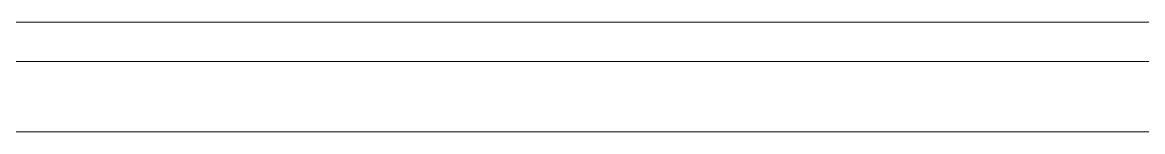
# Model space of a CAD drawing. Header units: millimetres. Extents: x -962357 to -591296, y -223672 to 59420.
# Drawn here: x -724162 to -722730, y -219894 to -219754 of the extents above; entities that cross this region are included whole.
import ezdxf

# ---------------------------------------------------------------- set-up
doc = ezdxf.new("R2010")
doc.units = ezdxf.units.MM
doc.layers.add('A-GLAZ-CURT', color=2, linetype='Continuous', lineweight=9)

# ---------------------------------------------------------------- blocks, each defined once
blk = doc.blocks.new('System Panel - DPA-AR_Metal Ceiling Rectangular Panel-V20-4160-01 UPPER PLATFORM LEVEL - REFLECTED CEILING PLAN')
at = {"layer": 'A-GLAZ-CURT'}
for p, q in [((-721907.4, 4019), (-724307.4, 4019)), ((-724307.4, 4019), (-724307.4, 3929)), ((-724307.4, 3929), (-724307.4, 4019)), ((-724307.4, 4019), (-721907.4, 4019)), ((-721907.4, 3929), (-721907.4, 4019)), ((-721907.4, 4019), (-721907.4, 3929)), ((-724307.4, 3929), (-721907.4, 3929)), ((-721907.4, 3929), (-724307.4, 3929))]:
    blk.add_line(p, q, dxfattribs=at)
blk = doc.blocks.new('PPLS-PP19_Custom Tile Pattern - Custom Tile Pattern-V80-4160-01 UPPER PLATFORM LEVEL - REFLECTED CEILING PLAN')
at = {"layer": 'A-GLAZ-CURT'}
for p, q in [((-300, 0), (300, 0)), ((300, 0), (-300, 0)), ((-134.2, 0), (-140, 0)), ((230.1, 0), (300, 0)), ((-300, -50), (300, -50)), ((300, -50), (-300, -50))]:
    blk.add_line(p, q, dxfattribs=at)
at = {"layer": 'A-GLAZ-CURT', "flags": 128}
for points in [[(-300, 0), (-291.6, 0), (-283.3, 0), (-275.2, 0), (-267.3, 0), (-259.5, 0), (-251.8, 0), (-244.2, 0), (-236.7, 0), (-229.4, 0), (-222.1, 0), (-214.8, 0), (-207.7, 0), (-200.8, 0), (-194, 0), (-187.5, 0), (-181.4, 0)], [(-190.4, 0), (-196.4, 0), (-202.6, 0), (-209, 0), (-215.7, 0), (-222.6, 0), (-229.7, 0), (-237, 0), (-244.4, 0), (-252, 0), (-259.7, 0), (-267.5, 0), (-275.5, 0), (-283.6, 0), (-291.7, 0), (-300, 0)], [(-149.4, 0), (-141.8, 0), (-132.8, 0), (-126.1, 0)]]:
    blk.add_lwpolyline(points, dxfattribs=at)
at = {"layer": 'A-GLAZ-CURT'}
for points, knots in [([(-300, 0), (-284.7, 0), (-236.6, 0), (-176.1, 0), (-138.3, 0), (-124.9, 0)], [-5323.127839, -5323.127839, -5323.127839, -5323.127839, -4502.809032, -2700.551212, -1108.984966, -1108.984966, -1108.984966, -1108.984966]), ([(-159.2, 0), (-159.6, 0), (-163.4, 0), (-174, 0), (-185.6, 0), (-209.8, 0), (-232, 0), (-248.9, 0), (-253.5, 0), (-253.7, 0)], [-2257.973564, -2257.973564, -2257.973564, -2257.973564, -2237.412286, -2029.680487, -1755.085331, -1400.429864, -858.079193, -543.655514, -531.287897, -531.287897, -531.287897, -531.287897]), ([(-143.3, 0), (-144.7, 0), (-149.9, 0), (-162, 0), (-177.9, 0), (-199.5, 0), (-215.4, 0), (-225.5, 0), (-226.7, 0)], [-2390.191866, -2390.191866, -2390.191866, -2390.191866, -2308.929706, -2113.765672, -1763.376603, -1422.553702, -978.033455, -910.549282, -910.549282, -910.549282, -910.549282]), ([(-128, 0), (-130.6, 0), (-136.8, 0), (-144.4, 0), (-147.1, 0)], [-5691.037617, -5691.037617, -5691.037617, -5691.037617, -5508.838257, -5319.88299, -5319.88299, -5319.88299, -5319.88299]), ([(-65.9, 0), (-70.5, 0), (-83.9, 0), (-110.9, 0), (-128.7, 0), (-142.4, 0), (-143.6, 0)], [-7788.403577, -7788.403577, -7788.403577, -7788.403577, -7508.296369, -7004.680444, -6449.282163, -6393.465623, -6393.465623, -6393.465623, -6393.465623]), ([(-118.2, 0), (-119.4, 0), (-122.1, 0), (-125.4, 0), (-127, 0), (-127.4, 0)], [-164.249813, -164.249813, -164.249813, -164.249813, -98.539552, -24.539552, 0, 0, 0, 0]), ([(-126.5, 0), (-122.4, 0), (-108.7, 0), (-90.8, 0), (-77.2, 0), (-72.3, 0)], [-5231.017328, -5231.017328, -5231.017328, -5231.017328, -4994.692869, -4542.524482, -4234.633075, -4234.633075, -4234.633075, -4234.633075]), ([(-125.7, 0), (-125.3, 0), (-120.4, 0), (-107.3, 0), (-90.4, 0), (-75.3, 0), (-68.4, 0), (-65.1, 0), (-63.6, 0)], [-4082.700899, -4082.700899, -4082.700899, -4082.700899, -4054.690705, -3793.097032, -3402.597032, -3144.956779, -3050.982048, -2969.237017, -2969.237017, -2969.237017, -2969.237017]), ([(-114.9, 0), (-108, 0), (-98.7, 0), (-91.2, 0), (-90.5, 0)], [-6773.888853, -6773.888853, -6773.888853, -6773.888853, -6236.997189, -6184.855039, -6184.855039, -6184.855039, -6184.855039]), ([(-58.7, 0), (-59.6, 0), (-65.7, 0), (-81.2, 0), (-99.4, 0), (-111.4, 0), (-113.3, 0)], [-1113.463882, -1113.463882, -1113.463882, -1113.463882, -1060.00838, -740.068933, -229.489605, -123.718209, -123.718209, -123.718209, -123.718209]), ([(-39.2, 0), (-39.7, 0), (-45.3, 0), (-56.2, 0), (-75.6, 0), (-92, 0), (-103.2, 0), (-106.1, 0)], [-1826.829157, -1826.829157, -1826.829157, -1826.829157, -1792.521578, -1466.981642, -1208.454564, -789.402658, -608.943052, -608.943052, -608.943052, -608.943052]), ([(-96.4, 0), (-96.2, 0), (-90.9, 0), (-71.3, 0), (-42.5, 0), (-15.2, 0), (-3.8, 0), (-1, 0)], [-5115.12164, -5115.12164, -5115.12164, -5115.12164, -5103.229623, -4799.173296, -4065.652676, -3589.737505, -3410.081093, -3410.081093, -3410.081093, -3410.081093]), ([(-67.9, 0), (-73, 0), (-81.1, 0), (-89.2, 0), (-91.8, 0)], [-2627.997013, -2627.997013, -2627.997013, -2627.997013, -2193.204658, -1970.99776, -1970.99776, -1970.99776, -1970.99776]), ([(-79.5, 0), (-79.3, 0), (-74.9, 0), (-70.9, 0), (-67.4, 0)], [-1286.743147, -1286.743147, -1286.743147, -1286.743147, -1274.333717, -1073.56893, -1073.56893, -1073.56893, -1073.56893]), ([(-29, 0), (-34, 0), (-43.7, 0), (-55.8, 0), (-63.3, 0), (-65.5, 0)], [-2680.714891, -2680.714891, -2680.714891, -2680.714891, -2413.671296, -2161.752162, -2037.343317, -2037.343317, -2037.343317, -2037.343317]), ([(31.2, 0), (26, 0), (12, 0), (-16.9, 0), (-42.2, 0), (-56.4, 0), (-58.5, 0)], [-4496.803627, -4496.803627, -4496.803627, -4496.803627, -4222.080604, -3745.412743, -2981.410125, -2831.320802, -2831.320802, -2831.320802, -2831.320802]), ([(-49.8, 0), (-48.2, 0), (-45.4, 0), (-42.6, 0), (-41.8, 0)], [-4417.7536, -4417.7536, -4417.7536, -4417.7536, -4321.566175, -4270.495146, -4270.495146, -4270.495146, -4270.495146]), ([(71, 0), (70.7, 0), (65.3, 0), (53.5, 0), (37, 0), (24.1, 0), (12.8, 0), (-2.9, 0), (-20.6, 0), (-32.8, 0), (-42.4, 0), (-47, 0), (-47.8, 0)], [-2966.590051, -2966.590051, -2966.590051, -2966.590051, -2950.589685, -2634.532728, -2313.748533, -2106.613311, -1925.670641, -1617.263037, -1290.787923, -1039.307308, -819.71621, -773.893057, -773.893057, -773.893057, -773.893057]), ([(-45.9, 0), (-43, 0), (-37.8, 0), (-33.6, 0), (-32.3, 0)], [-3487.344885, -3487.344885, -3487.344885, -3487.344885, -3315.260113, -3238.248822, -3238.248822, -3238.248822, -3238.248822]), ([(-31.3, 0), (-28.4, 0), (-17, 0), (8.8, 0), (43.4, 0), (68.5, 0), (77.9, 0), (79.3, 0)], [-6062.162279, -6062.162279, -6062.162279, -6062.162279, -5862.463379, -5340.621928, -4573.028122, -4094.177415, -3998.447461, -3998.447461, -3998.447461, -3998.447461]), ([(2.8, 0), (-4.7, 0), (-14.7, 0), (-28.9, 0), (-31.3, 0)], [-9880.810509, -9880.810509, -9880.810509, -9880.810509, -9424.652049, -9299.586361, -9299.586361, -9299.586361, -9299.586361]), ([(-29, 0), (-28.7, 0), (-27.4, 0), (-24.5, 0), (-22.6, 0)], [-166.548282, -166.548282, -166.548282, -166.548282, -102.06493, 0, 0, 0, 0]), ([(-22.6, 0), (-20.3, 0), (-17, 0), (-12.7, 0), (-10.9, 0), (-9.9, 0)], [-56468.192263, -56468.192263, -56468.192263, -56468.192263, -56344.022017, -56303.229861, -56238.992205, -56238.992205, -56238.992205, -56238.992205]), ([(-21.2, 0), (-19.4, 0), (-11.8, 0), (-1.3, 0), (4.5, 0)], [-2989.152759, -2989.152759, -2989.152759, -2989.152759, -2864.387349, -2490.960632, -2490.960632, -2490.960632, -2490.960632]), ([(0.5, 0), (-2.2, 0), (-6.9, 0), (-11, 0), (-12.4, 0)], [-2679.34943, -2679.34943, -2679.34943, -2679.34943, -2518.50168, -2435.772209, -2435.772209, -2435.772209, -2435.772209]), ([(-3.4, 0), (-0.6, 0), (14, 0), (42.8, 0), (88.7, 0), (120.6, 0), (138.3, 0), (138.5, 0)], [-439.821474, -439.821474, -439.821474, -439.821474, -429.606584, -390.253598, -346.313304, -291.370682, -290.5735, -290.5735, -290.5735, -290.5735]), ([(3.4, 0), (4.6, 0), (8, 0), (16, 0), (22.5, 0), (24.5, 0)], [-211.182196, -211.182196, -211.182196, -211.182196, -206.416616, -198.214427, -187.717507, -187.717507, -187.717507, -187.717507]), ([(103.1, 0), (101.1, 0), (86.3, 0), (63.3, 0), (37, 0), (25.3, 0), (20.9, 0)], [-375.435014, -375.435014, -375.435014, -375.435014, -369.147452, -330.153101, -307.516438, -289.397823, -289.397823, -289.397823, -289.397823]), ([(21.5, 0), (22, 0), (24.6, 0), (31, 0), (39, 0), (48.3, 0), (52.8, 0), (53.9, 0)], [-1992.768506, -1992.768506, -1992.768506, -1992.768506, -1956.422387, -1818.904206, -1645.594513, -1443.202566, -1370.028348, -1370.028348, -1370.028348, -1370.028348]), ([(136.4, 0), (121.7, 0), (86.9, 0), (51.2, 0), (31.2, 0)], [-106.750556, -106.750556, -106.750556, -106.750556, -59.610984, 0, 0, 0, 0]), ([(36.3, 0), (37.8, 0), (46.7, 0), (52.8, 0), (56.3, 0)], [-314.598523, -314.598523, -314.598523, -314.598523, -305.899624, -292.458861, -292.458861, -292.458861, -292.458861]), ([(100.3, 0), (90.4, 0), (75.2, 0), (57.8, 0), (46.5, 0), (41.8, 0), (38.2, 0), (37.3, 0)], [-395.777283, -395.777283, -395.777283, -395.777283, -357.622665, -341.267687, -334.000314, -326.15566, -321.97841, -321.97841, -321.97841, -321.97841]), ([(39, 0), (43.3, 0), (54.4, 0), (67.2, 0), (73, 0)], [-4639.627446, -4639.627446, -4639.627446, -4639.627446, -4353.683244, -3976.823525, -3976.823525, -3976.823525, -3976.823525]), ([(96.7, 0), (97, 0), (100.3, 0), (109, 0), (120.8, 0), (139.9, 0), (160.9, 0), (176.3, 0), (182.7, 0)], [-2253.533331, -2253.533331, -2253.533331, -2253.533331, -2233.599744, -2052.234781, -1843.028543, -1530.39897, -1095.004608, -662.803921, -662.803921, -662.803921, -662.803921]), ([(131.4, 0), (132.9, 0), (139.5, 0), (148, 0), (152.6, 0)], [-625.910216, -625.910216, -625.910216, -625.910216, -618.981161, -603.66234, -603.66234, -603.66234, -603.66234]), ([(162.8, 0), (165.4, 0), (168.7, 0), (170.7, 0), (170.7, 0)], [-111.264224, -111.264224, -111.264224, -111.264224, -56.742688, -55.632112, -55.632112, -55.632112, -55.632112]), ([(284.6, 0), (276.3, 0), (249.1, 0), (207.1, 0), (179.8, 0), (166.2, 0), (164.9, 0)], [-269.834138, -269.834138, -269.834138, -269.834138, -244.693688, -187.987675, -143.776725, -138.771843, -138.771843, -138.771843, -138.771843]), ([(171.5, 0), (176.5, 0), (188.6, 0), (194.3, 0), (195.7, 0)], [-7971.819559, -7971.819559, -7971.819559, -7971.819559, -7784.112253, -7707.76565, -7707.76565, -7707.76565, -7707.76565]), ([(185.8, 0), (186.9, 0), (192.6, 0), (208.8, 0), (219.4, 0), (230.1, 0)], [-46.257281, -46.257281, -46.257281, -46.257281, -41.623857, -24.459831, 0, 0, 0, 0]), ([(219.8, 0), (225.3, 0), (244.4, 0), (264.9, 0), (276, 0), (279, 0)], [-6915.603924, -6915.603924, -6915.603924, -6915.603924, -6582.165592, -6068.460911, -5859.388289, -5859.388289, -5859.388289, -5859.388289]), ([(292.2, 0), (292.6, 0), (295.2, 0), (297.8, 0), (300, 0)], [-3878.983974, -3878.983974, -3878.983974, -3878.983974, -3862.421465, -3746.95702, -3746.95702, -3746.95702, -3746.95702])]:
    blk.add_open_spline(points, degree=3, knots=knots, dxfattribs=at)
for points in [[(-122.9, 0), (-125.3, 0), (-129.6, 0), (-133.8, 0)], [(-108.5, 0), (-104.3, 0), (-99.2, 0), (-91.5, 0)], [(67.8, 0), (71.7, 0), (75.7, 0), (79.6, 0)], [(300, 0), (297.4, 0), (294.9, 0), (292.3, 0)]]:
    blk.add_open_spline(points, degree=3, dxfattribs=at)
blk = doc.blocks.new('PPLS-PP19_Custom Tile Pattern - Custom Tile Pattern-16106263-4160-01 UPPER PLATFORM LEVEL - REFLECTED CEILING PLAN')
at = {"layer": 'A-GLAZ-CURT'}
for p, q in [((-300, 0), (300, 0)), ((300, 0), (-300, 0)), ((-134.2, 0), (-140, 0)), ((230.1, 0), (300, 0)), ((-300, -50), (300, -50)), ((300, -50), (-300, -50))]:
    blk.add_line(p, q, dxfattribs=at)
at = {"layer": 'A-GLAZ-CURT', "flags": 128}
for points in [[(-300, 0), (-291.6, 0), (-283.3, 0), (-275.2, 0), (-267.3, 0), (-259.5, 0), (-251.8, 0), (-244.2, 0), (-236.7, 0), (-229.4, 0), (-222.1, 0), (-214.8, 0), (-207.7, 0), (-200.8, 0), (-194, 0), (-187.5, 0), (-181.4, 0)], [(-190.4, 0), (-196.4, 0), (-202.6, 0), (-209, 0), (-215.7, 0), (-222.6, 0), (-229.7, 0), (-237, 0), (-244.4, 0), (-252, 0), (-259.7, 0), (-267.5, 0), (-275.5, 0), (-283.6, 0), (-291.7, 0), (-300, 0)], [(-149.4, 0), (-141.8, 0), (-132.8, 0), (-126.1, 0)]]:
    blk.add_lwpolyline(points, dxfattribs=at)
at = {"layer": 'A-GLAZ-CURT'}
for points, knots in [([(-300, 0), (-284.7, 0), (-236.6, 0), (-176.1, 0), (-138.3, 0), (-124.9, 0)], [-5323.127839, -5323.127839, -5323.127839, -5323.127839, -4502.809032, -2700.551212, -1108.984966, -1108.984966, -1108.984966, -1108.984966]), ([(-159.2, 0), (-159.6, 0), (-163.4, 0), (-174, 0), (-185.6, 0), (-209.8, 0), (-232, 0), (-248.9, 0), (-253.5, 0), (-253.7, 0)], [-2257.973564, -2257.973564, -2257.973564, -2257.973564, -2237.412286, -2029.680487, -1755.085331, -1400.429864, -858.079193, -543.655514, -531.287897, -531.287897, -531.287897, -531.287897]), ([(-143.3, 0), (-144.7, 0), (-149.9, 0), (-162, 0), (-177.9, 0), (-199.5, 0), (-215.4, 0), (-225.5, 0), (-226.7, 0)], [-2390.191866, -2390.191866, -2390.191866, -2390.191866, -2308.929706, -2113.765672, -1763.376603, -1422.553702, -978.033455, -910.549282, -910.549282, -910.549282, -910.549282]), ([(-128, 0), (-130.6, 0), (-136.8, 0), (-144.4, 0), (-147.1, 0)], [-5691.037617, -5691.037617, -5691.037617, -5691.037617, -5508.838257, -5319.88299, -5319.88299, -5319.88299, -5319.88299]), ([(-65.9, 0), (-70.5, 0), (-83.9, 0), (-110.9, 0), (-128.7, 0), (-142.4, 0), (-143.6, 0)], [-7788.403577, -7788.403577, -7788.403577, -7788.403577, -7508.296369, -7004.680444, -6449.282163, -6393.465623, -6393.465623, -6393.465623, -6393.465623]), ([(-118.2, 0), (-119.4, 0), (-122.1, 0), (-125.4, 0), (-127, 0), (-127.4, 0)], [-164.249813, -164.249813, -164.249813, -164.249813, -98.539552, -24.539552, 0, 0, 0, 0]), ([(-126.5, 0), (-122.4, 0), (-108.7, 0), (-90.8, 0), (-77.2, 0), (-72.3, 0)], [-5231.017328, -5231.017328, -5231.017328, -5231.017328, -4994.692869, -4542.524482, -4234.633075, -4234.633075, -4234.633075, -4234.633075]), ([(-125.7, 0), (-125.3, 0), (-120.4, 0), (-107.3, 0), (-90.4, 0), (-75.3, 0), (-68.4, 0), (-65.1, 0), (-63.6, 0)], [-4082.700899, -4082.700899, -4082.700899, -4082.700899, -4054.690705, -3793.097032, -3402.597032, -3144.956779, -3050.982048, -2969.237017, -2969.237017, -2969.237017, -2969.237017]), ([(-114.9, 0), (-108, 0), (-98.7, 0), (-91.2, 0), (-90.5, 0)], [-6773.888853, -6773.888853, -6773.888853, -6773.888853, -6236.997189, -6184.855039, -6184.855039, -6184.855039, -6184.855039]), ([(-58.7, 0), (-59.6, 0), (-65.7, 0), (-81.2, 0), (-99.4, 0), (-111.4, 0), (-113.3, 0)], [-1113.463882, -1113.463882, -1113.463882, -1113.463882, -1060.00838, -740.068933, -229.489605, -123.718209, -123.718209, -123.718209, -123.718209]), ([(-39.2, 0), (-39.7, 0), (-45.3, 0), (-56.2, 0), (-75.6, 0), (-92, 0), (-103.2, 0), (-106.1, 0)], [-1826.829157, -1826.829157, -1826.829157, -1826.829157, -1792.521578, -1466.981642, -1208.454564, -789.402658, -608.943052, -608.943052, -608.943052, -608.943052]), ([(-96.4, 0), (-96.2, 0), (-90.9, 0), (-71.3, 0), (-42.5, 0), (-15.2, 0), (-3.8, 0), (-1, 0)], [-5115.12164, -5115.12164, -5115.12164, -5115.12164, -5103.229623, -4799.173296, -4065.652676, -3589.737505, -3410.081093, -3410.081093, -3410.081093, -3410.081093]), ([(-67.9, 0), (-73, 0), (-81.1, 0), (-89.2, 0), (-91.8, 0)], [-2627.997013, -2627.997013, -2627.997013, -2627.997013, -2193.204658, -1970.99776, -1970.99776, -1970.99776, -1970.99776]), ([(-79.5, 0), (-79.3, 0), (-74.9, 0), (-70.9, 0), (-67.4, 0)], [-1286.743147, -1286.743147, -1286.743147, -1286.743147, -1274.333717, -1073.56893, -1073.56893, -1073.56893, -1073.56893]), ([(-29, 0), (-34, 0), (-43.7, 0), (-55.8, 0), (-63.3, 0), (-65.5, 0)], [-2680.714891, -2680.714891, -2680.714891, -2680.714891, -2413.671296, -2161.752162, -2037.343317, -2037.343317, -2037.343317, -2037.343317]), ([(31.2, 0), (26, 0), (12, 0), (-16.9, 0), (-42.2, 0), (-56.4, 0), (-58.5, 0)], [-4496.803627, -4496.803627, -4496.803627, -4496.803627, -4222.080604, -3745.412743, -2981.410125, -2831.320802, -2831.320802, -2831.320802, -2831.320802]), ([(-49.8, 0), (-48.2, 0), (-45.4, 0), (-42.6, 0), (-41.8, 0)], [-4417.7536, -4417.7536, -4417.7536, -4417.7536, -4321.566175, -4270.495146, -4270.495146, -4270.495146, -4270.495146]), ([(71, 0), (70.7, 0), (65.3, 0), (53.5, 0), (37, 0), (24.1, 0), (12.8, 0), (-2.9, 0), (-20.6, 0), (-32.8, 0), (-42.4, 0), (-47, 0), (-47.8, 0)], [-2966.590051, -2966.590051, -2966.590051, -2966.590051, -2950.589685, -2634.532728, -2313.748533, -2106.613311, -1925.670641, -1617.263037, -1290.787923, -1039.307308, -819.71621, -773.893057, -773.893057, -773.893057, -773.893057]), ([(-45.9, 0), (-43, 0), (-37.8, 0), (-33.6, 0), (-32.3, 0)], [-3487.344885, -3487.344885, -3487.344885, -3487.344885, -3315.260113, -3238.248822, -3238.248822, -3238.248822, -3238.248822]), ([(-31.3, 0), (-28.4, 0), (-17, 0), (8.8, 0), (43.4, 0), (68.5, 0), (77.9, 0), (79.3, 0)], [-6062.162279, -6062.162279, -6062.162279, -6062.162279, -5862.463379, -5340.621928, -4573.028122, -4094.177415, -3998.447461, -3998.447461, -3998.447461, -3998.447461]), ([(2.8, 0), (-4.7, 0), (-14.7, 0), (-28.9, 0), (-31.3, 0)], [-9880.810509, -9880.810509, -9880.810509, -9880.810509, -9424.652049, -9299.586361, -9299.586361, -9299.586361, -9299.586361]), ([(-29, 0), (-28.7, 0), (-27.4, 0), (-24.5, 0), (-22.6, 0)], [-166.548282, -166.548282, -166.548282, -166.548282, -102.06493, 0, 0, 0, 0]), ([(-22.6, 0), (-20.3, 0), (-17, 0), (-12.7, 0), (-10.9, 0), (-9.9, 0)], [-56468.192263, -56468.192263, -56468.192263, -56468.192263, -56344.022017, -56303.229861, -56238.992205, -56238.992205, -56238.992205, -56238.992205]), ([(-21.2, 0), (-19.4, 0), (-11.8, 0), (-1.3, 0), (4.5, 0)], [-2989.152759, -2989.152759, -2989.152759, -2989.152759, -2864.387349, -2490.960632, -2490.960632, -2490.960632, -2490.960632]), ([(0.5, 0), (-2.2, 0), (-6.9, 0), (-11, 0), (-12.4, 0)], [-2679.34943, -2679.34943, -2679.34943, -2679.34943, -2518.50168, -2435.772209, -2435.772209, -2435.772209, -2435.772209]), ([(-3.4, 0), (-0.6, 0), (14, 0), (42.8, 0), (88.7, 0), (120.6, 0), (138.3, 0), (138.5, 0)], [-439.821474, -439.821474, -439.821474, -439.821474, -429.606584, -390.253598, -346.313304, -291.370682, -290.5735, -290.5735, -290.5735, -290.5735]), ([(3.4, 0), (4.6, 0), (8, 0), (16, 0), (22.5, 0), (24.5, 0)], [-211.182196, -211.182196, -211.182196, -211.182196, -206.416616, -198.214427, -187.717507, -187.717507, -187.717507, -187.717507]), ([(103.1, 0), (101.1, 0), (86.3, 0), (63.3, 0), (37, 0), (25.3, 0), (20.9, 0)], [-375.435014, -375.435014, -375.435014, -375.435014, -369.147452, -330.153101, -307.516438, -289.397823, -289.397823, -289.397823, -289.397823]), ([(21.5, 0), (22, 0), (24.6, 0), (31, 0), (39, 0), (48.3, 0), (52.8, 0), (53.9, 0)], [-1992.768506, -1992.768506, -1992.768506, -1992.768506, -1956.422387, -1818.904206, -1645.594513, -1443.202566, -1370.028348, -1370.028348, -1370.028348, -1370.028348]), ([(136.4, 0), (121.7, 0), (86.9, 0), (51.2, 0), (31.2, 0)], [-106.750556, -106.750556, -106.750556, -106.750556, -59.610984, 0, 0, 0, 0]), ([(36.3, 0), (37.8, 0), (46.7, 0), (52.8, 0), (56.3, 0)], [-314.598523, -314.598523, -314.598523, -314.598523, -305.899624, -292.458861, -292.458861, -292.458861, -292.458861]), ([(100.3, 0), (90.4, 0), (75.2, 0), (57.8, 0), (46.5, 0), (41.8, 0), (38.2, 0), (37.3, 0)], [-395.777283, -395.777283, -395.777283, -395.777283, -357.622665, -341.267687, -334.000314, -326.15566, -321.97841, -321.97841, -321.97841, -321.97841]), ([(39, 0), (43.3, 0), (54.4, 0), (67.2, 0), (73, 0)], [-4639.627446, -4639.627446, -4639.627446, -4639.627446, -4353.683244, -3976.823525, -3976.823525, -3976.823525, -3976.823525]), ([(96.7, 0), (97, 0), (100.3, 0), (109, 0), (120.8, 0), (139.9, 0), (160.9, 0), (176.3, 0), (182.7, 0)], [-2253.533331, -2253.533331, -2253.533331, -2253.533331, -2233.599744, -2052.234781, -1843.028543, -1530.39897, -1095.004608, -662.803921, -662.803921, -662.803921, -662.803921]), ([(131.4, 0), (132.9, 0), (139.5, 0), (148, 0), (152.6, 0)], [-625.910216, -625.910216, -625.910216, -625.910216, -618.981161, -603.66234, -603.66234, -603.66234, -603.66234]), ([(162.8, 0), (165.4, 0), (168.7, 0), (170.7, 0), (170.7, 0)], [-111.264224, -111.264224, -111.264224, -111.264224, -56.742688, -55.632112, -55.632112, -55.632112, -55.632112]), ([(300, 0), (286.5, 0), (254.2, 0), (207.1, 0), (179.8, 0), (166.2, 0), (164.9, 0)], [-285.253232, -285.253232, -285.253232, -285.253232, -244.693688, -187.987675, -143.776725, -138.771843, -138.771843, -138.771843, -138.771843]), ([(171.5, 0), (176.5, 0), (188.6, 0), (194.3, 0), (195.7, 0)], [-7971.819559, -7971.819559, -7971.819559, -7971.819559, -7784.112253, -7707.76565, -7707.76565, -7707.76565, -7707.76565]), ([(185.8, 0), (186.9, 0), (192.6, 0), (208.8, 0), (219.4, 0), (230.1, 0)], [-46.257281, -46.257281, -46.257281, -46.257281, -41.623857, -24.459831, 0, 0, 0, 0]), ([(219.8, 0), (225.3, 0), (244.4, 0), (264.9, 0), (276, 0), (279, 0)], [-6915.603924, -6915.603924, -6915.603924, -6915.603924, -6582.165592, -6068.460911, -5859.388289, -5859.388289, -5859.388289, -5859.388289]), ([(286.1, 0), (286.6, 0), (288.3, 0), (293.6, 0), (297.8, 0), (300, 0)], [-4011.010929, -4011.010929, -4011.010929, -4011.010929, -3959.664717, -3862.421465, -3746.95702, -3746.95702, -3746.95702, -3746.95702])]:
    blk.add_open_spline(points, degree=3, knots=knots, dxfattribs=at)
for points in [[(-122.9, 0), (-125.3, 0), (-129.6, 0), (-133.8, 0)], [(-108.5, 0), (-104.3, 0), (-99.2, 0), (-91.5, 0)], [(67.8, 0), (71.7, 0), (75.7, 0), (79.6, 0)]]:
    blk.add_open_spline(points, degree=3, dxfattribs=at)
blk = doc.blocks.new('PPLS-PP19_Custom Tile Pattern - Custom Tile Pattern-V73-4160-01 UPPER PLATFORM LEVEL - REFLECTED CEILING PLAN')
at = {"layer": 'A-GLAZ-CURT'}
for p, q in [((-300, 0), (300, 0)), ((300, 0), (-300, 0)), ((-134.2, 0), (-140, 0)), ((230.1, 0), (300, 0)), ((-300, -50), (300, -50)), ((300, -50), (-300, -50))]:
    blk.add_line(p, q, dxfattribs=at)
at = {"layer": 'A-GLAZ-CURT', "flags": 128}
for points in [[(-300, 0), (-291.6, 0), (-283.3, 0), (-275.2, 0), (-267.3, 0), (-259.5, 0), (-251.8, 0), (-244.2, 0), (-236.7, 0), (-229.4, 0), (-222.1, 0), (-214.8, 0), (-207.7, 0), (-200.8, 0), (-194, 0), (-187.5, 0)], [(-190.4, 0), (-196.4, 0), (-202.6, 0), (-209, 0), (-215.7, 0), (-222.6, 0), (-229.7, 0), (-237, 0), (-244.4, 0), (-252, 0), (-259.7, 0), (-267.5, 0), (-275.5, 0), (-283.6, 0), (-291.7, 0), (-300, 0)], [(-149.4, 0), (-141.8, 0), (-132.8, 0), (-126.1, 0)]]:
    blk.add_lwpolyline(points, dxfattribs=at)
at = {"layer": 'A-GLAZ-CURT'}
for points, knots in [([(-300, 0), (-284.7, 0), (-240.6, 0), (-205.4, 0), (-184.8, 0)], [-5323.127839, -5323.127839, -5323.127839, -5323.127839, -4502.809032, -2923.045301, -2923.045301, -2923.045301, -2923.045301]), ([(-186.8, 0), (-192.4, 0), (-210.3, 0), (-232, 0), (-248.9, 0), (-253.5, 0), (-253.7, 0)], [-1726.685667, -1726.685667, -1726.685667, -1726.685667, -1400.429864, -858.079193, -543.655514, -531.287897, -531.287897, -531.287897, -531.287897]), ([(-187.8, 0), (-191, 0), (-202.6, 0), (-215.4, 0), (-225.5, 0), (-226.7, 0)], [-1593.461244, -1593.461244, -1593.461244, -1593.461244, -1422.553702, -978.033455, -910.549282, -910.549282, -910.549282, -910.549282]), ([(-183.2, 0), (-180.8, 0), (-158.1, 0), (-138.3, 0), (-124.9, 0)], [-2883.360913, -2883.360913, -2883.360913, -2883.360913, -2700.551212, -1108.984966, -1108.984966, -1108.984966, -1108.984966]), ([(-143.3, 0), (-144.7, 0), (-149.9, 0), (-162, 0), (-172.8, 0), (-180.3, 0), (-181.4, 0)], [-2390.191866, -2390.191866, -2390.191866, -2390.191866, -2308.929706, -2113.765672, -1763.376603, -1707.279905, -1707.279905, -1707.279905, -1707.279905]), ([(-159.2, 0), (-159.6, 0), (-163.4, 0), (-171.8, 0), (-177.6, 0), (-180.3, 0)], [-2257.973564, -2257.973564, -2257.973564, -2257.973564, -2237.412286, -2029.680487, -1859.507641, -1859.507641, -1859.507641, -1859.507641]), ([(-128, 0), (-130.6, 0), (-136.8, 0), (-144.4, 0), (-147.1, 0)], [-5691.037617, -5691.037617, -5691.037617, -5691.037617, -5508.838257, -5319.88299, -5319.88299, -5319.88299, -5319.88299]), ([(-65.9, 0), (-70.5, 0), (-83.9, 0), (-110.9, 0), (-128.7, 0), (-142.4, 0), (-143.6, 0)], [-7788.403577, -7788.403577, -7788.403577, -7788.403577, -7508.296369, -7004.680444, -6449.282163, -6393.465623, -6393.465623, -6393.465623, -6393.465623]), ([(-118.2, 0), (-119.4, 0), (-122.1, 0), (-125.4, 0), (-127, 0), (-127.4, 0)], [-164.249813, -164.249813, -164.249813, -164.249813, -98.539552, -24.539552, 0, 0, 0, 0]), ([(-126.5, 0), (-122.4, 0), (-108.7, 0), (-90.8, 0), (-77.2, 0), (-72.3, 0)], [-5231.017328, -5231.017328, -5231.017328, -5231.017328, -4994.692869, -4542.524482, -4234.633075, -4234.633075, -4234.633075, -4234.633075]), ([(-125.7, 0), (-125.3, 0), (-120.4, 0), (-107.3, 0), (-90.4, 0), (-75.3, 0), (-68.4, 0), (-65.1, 0), (-63.6, 0)], [-4082.700899, -4082.700899, -4082.700899, -4082.700899, -4054.690705, -3793.097032, -3402.597032, -3144.956779, -3050.982048, -2969.237017, -2969.237017, -2969.237017, -2969.237017]), ([(-114.9, 0), (-108, 0), (-98.7, 0), (-91.2, 0), (-90.5, 0)], [-6773.888853, -6773.888853, -6773.888853, -6773.888853, -6236.997189, -6184.855039, -6184.855039, -6184.855039, -6184.855039]), ([(-58.7, 0), (-59.6, 0), (-65.7, 0), (-81.2, 0), (-99.4, 0), (-111.4, 0), (-113.3, 0)], [-1113.463882, -1113.463882, -1113.463882, -1113.463882, -1060.00838, -740.068933, -229.489605, -123.718209, -123.718209, -123.718209, -123.718209]), ([(-39.2, 0), (-39.7, 0), (-45.3, 0), (-56.2, 0), (-75.6, 0), (-92, 0), (-103.2, 0), (-106.1, 0)], [-1826.829157, -1826.829157, -1826.829157, -1826.829157, -1792.521578, -1466.981642, -1208.454564, -789.402658, -608.943052, -608.943052, -608.943052, -608.943052]), ([(-96.4, 0), (-96.2, 0), (-90.9, 0), (-71.3, 0), (-42.5, 0), (-15.2, 0), (-3.8, 0), (-1, 0)], [-5115.12164, -5115.12164, -5115.12164, -5115.12164, -5103.229623, -4799.173296, -4065.652676, -3589.737505, -3410.081093, -3410.081093, -3410.081093, -3410.081093]), ([(-67.9, 0), (-73, 0), (-81.1, 0), (-89.2, 0), (-91.8, 0)], [-2627.997013, -2627.997013, -2627.997013, -2627.997013, -2193.204658, -1970.99776, -1970.99776, -1970.99776, -1970.99776]), ([(-79.5, 0), (-79.3, 0), (-74.9, 0), (-70.9, 0), (-67.4, 0)], [-1286.743147, -1286.743147, -1286.743147, -1286.743147, -1274.333717, -1073.56893, -1073.56893, -1073.56893, -1073.56893]), ([(-29, 0), (-34, 0), (-43.7, 0), (-55.8, 0), (-63.3, 0), (-65.5, 0)], [-2680.714891, -2680.714891, -2680.714891, -2680.714891, -2413.671296, -2161.752162, -2037.343317, -2037.343317, -2037.343317, -2037.343317]), ([(31.2, 0), (26, 0), (12, 0), (-16.9, 0), (-42.2, 0), (-56.4, 0), (-58.5, 0)], [-4496.803627, -4496.803627, -4496.803627, -4496.803627, -4222.080604, -3745.412743, -2981.410125, -2831.320802, -2831.320802, -2831.320802, -2831.320802]), ([(-49.8, 0), (-48.2, 0), (-45.4, 0), (-42.6, 0), (-41.8, 0)], [-4417.7536, -4417.7536, -4417.7536, -4417.7536, -4321.566175, -4270.495146, -4270.495146, -4270.495146, -4270.495146]), ([(71, 0), (70.7, 0), (65.3, 0), (53.5, 0), (37, 0), (24.1, 0), (12.8, 0), (-2.9, 0), (-20.6, 0), (-32.8, 0), (-42.4, 0), (-47, 0), (-47.8, 0)], [-2966.590051, -2966.590051, -2966.590051, -2966.590051, -2950.589685, -2634.532728, -2313.748533, -2106.613311, -1925.670641, -1617.263037, -1290.787923, -1039.307308, -819.71621, -773.893057, -773.893057, -773.893057, -773.893057]), ([(-45.9, 0), (-43, 0), (-37.8, 0), (-33.6, 0), (-32.3, 0)], [-3487.344885, -3487.344885, -3487.344885, -3487.344885, -3315.260113, -3238.248822, -3238.248822, -3238.248822, -3238.248822]), ([(-31.3, 0), (-28.4, 0), (-17, 0), (8.8, 0), (43.4, 0), (68.5, 0), (77.9, 0), (79.3, 0)], [-6062.162279, -6062.162279, -6062.162279, -6062.162279, -5862.463379, -5340.621928, -4573.028122, -4094.177415, -3998.447461, -3998.447461, -3998.447461, -3998.447461]), ([(2.8, 0), (-4.7, 0), (-14.7, 0), (-28.9, 0), (-31.3, 0)], [-9880.810509, -9880.810509, -9880.810509, -9880.810509, -9424.652049, -9299.586361, -9299.586361, -9299.586361, -9299.586361]), ([(-29, 0), (-28.7, 0), (-27.4, 0), (-24.5, 0), (-22.6, 0)], [-166.548282, -166.548282, -166.548282, -166.548282, -102.06493, 0, 0, 0, 0]), ([(-22.6, 0), (-20.3, 0), (-17, 0), (-12.7, 0), (-10.9, 0), (-9.9, 0)], [-56468.192263, -56468.192263, -56468.192263, -56468.192263, -56344.022017, -56303.229861, -56238.992205, -56238.992205, -56238.992205, -56238.992205]), ([(-21.2, 0), (-19.4, 0), (-11.8, 0), (-1.3, 0), (4.5, 0)], [-2989.152759, -2989.152759, -2989.152759, -2989.152759, -2864.387349, -2490.960632, -2490.960632, -2490.960632, -2490.960632]), ([(0.5, 0), (-2.2, 0), (-6.9, 0), (-11, 0), (-12.4, 0)], [-2679.34943, -2679.34943, -2679.34943, -2679.34943, -2518.50168, -2435.772209, -2435.772209, -2435.772209, -2435.772209]), ([(-3.4, 0), (-0.6, 0), (14, 0), (42.8, 0), (88.7, 0), (120.6, 0), (138.3, 0), (138.5, 0)], [-439.821474, -439.821474, -439.821474, -439.821474, -429.606584, -390.253598, -346.313304, -291.370682, -290.5735, -290.5735, -290.5735, -290.5735]), ([(3.4, 0), (4.6, 0), (8, 0), (16, 0), (22.5, 0), (24.5, 0)], [-211.182196, -211.182196, -211.182196, -211.182196, -206.416616, -198.214427, -187.717507, -187.717507, -187.717507, -187.717507]), ([(103.1, 0), (101.1, 0), (86.3, 0), (63.3, 0), (37, 0), (25.3, 0), (20.9, 0)], [-375.435014, -375.435014, -375.435014, -375.435014, -369.147452, -330.153101, -307.516438, -289.397823, -289.397823, -289.397823, -289.397823]), ([(21.5, 0), (22, 0), (24.6, 0), (31, 0), (39, 0), (48.3, 0), (52.8, 0), (53.9, 0)], [-1992.768506, -1992.768506, -1992.768506, -1992.768506, -1956.422387, -1818.904206, -1645.594513, -1443.202566, -1370.028348, -1370.028348, -1370.028348, -1370.028348]), ([(136.4, 0), (121.7, 0), (86.9, 0), (51.2, 0), (31.2, 0)], [-106.750556, -106.750556, -106.750556, -106.750556, -59.610984, 0, 0, 0, 0]), ([(36.3, 0), (37.8, 0), (46.7, 0), (52.8, 0), (56.3, 0)], [-314.598523, -314.598523, -314.598523, -314.598523, -305.899624, -292.458861, -292.458861, -292.458861, -292.458861]), ([(100.3, 0), (90.4, 0), (75.2, 0), (57.8, 0), (46.5, 0), (41.8, 0), (38.2, 0), (37.3, 0)], [-395.777283, -395.777283, -395.777283, -395.777283, -357.622665, -341.267687, -334.000314, -326.15566, -321.97841, -321.97841, -321.97841, -321.97841]), ([(39, 0), (43.3, 0), (54.4, 0), (67.2, 0), (73, 0)], [-4639.627446, -4639.627446, -4639.627446, -4639.627446, -4353.683244, -3976.823525, -3976.823525, -3976.823525, -3976.823525]), ([(96.7, 0), (97, 0), (100.3, 0), (109, 0), (120.8, 0), (139.9, 0), (160.9, 0), (176.3, 0), (182.7, 0)], [-2253.533331, -2253.533331, -2253.533331, -2253.533331, -2233.599744, -2052.234781, -1843.028543, -1530.39897, -1095.004608, -662.803921, -662.803921, -662.803921, -662.803921]), ([(131.4, 0), (132.9, 0), (139.5, 0), (148, 0), (152.6, 0)], [-625.910216, -625.910216, -625.910216, -625.910216, -618.981161, -603.66234, -603.66234, -603.66234, -603.66234]), ([(162.8, 0), (165.4, 0), (168.7, 0), (170.7, 0), (170.7, 0)], [-111.264224, -111.264224, -111.264224, -111.264224, -56.742688, -55.632112, -55.632112, -55.632112, -55.632112]), ([(300, 0), (286.5, 0), (254.2, 0), (207.1, 0), (179.8, 0), (166.2, 0), (164.9, 0)], [-285.253232, -285.253232, -285.253232, -285.253232, -244.693688, -187.987675, -143.776725, -138.771843, -138.771843, -138.771843, -138.771843]), ([(171.5, 0), (176.5, 0), (188.6, 0), (194.3, 0), (195.7, 0)], [-7971.819559, -7971.819559, -7971.819559, -7971.819559, -7784.112253, -7707.76565, -7707.76565, -7707.76565, -7707.76565]), ([(185.8, 0), (186.9, 0), (192.6, 0), (208.8, 0), (219.4, 0), (230.1, 0)], [-46.257281, -46.257281, -46.257281, -46.257281, -41.623857, -24.459831, 0, 0, 0, 0]), ([(219.8, 0), (225.3, 0), (244.4, 0), (264.9, 0), (276, 0), (279, 0)], [-6915.603924, -6915.603924, -6915.603924, -6915.603924, -6582.165592, -6068.460911, -5859.388289, -5859.388289, -5859.388289, -5859.388289]), ([(286.1, 0), (286.6, 0), (288.3, 0), (293.6, 0), (297.8, 0), (300, 0)], [-4011.010929, -4011.010929, -4011.010929, -4011.010929, -3959.664717, -3862.421465, -3746.95702, -3746.95702, -3746.95702, -3746.95702])]:
    blk.add_open_spline(points, degree=3, knots=knots, dxfattribs=at)
for points in [[(-122.9, 0), (-125.3, 0), (-129.6, 0), (-133.8, 0)], [(-108.5, 0), (-104.3, 0), (-99.2, 0), (-91.5, 0)], [(67.8, 0), (71.7, 0), (75.7, 0), (79.6, 0)]]:
    blk.add_open_spline(points, degree=3, dxfattribs=at)
blk = doc.blocks.new('PPLS-PP19_Custom Tile Pattern - Custom Tile Pattern-V81-4160-01 UPPER PLATFORM LEVEL - REFLECTED CEILING PLAN')
at = {"layer": 'A-GLAZ-CURT'}
for p, q in [((-300, 0), (300, 0)), ((300, 0), (-300, 0)), ((-134.2, 0), (-140, 0)), ((230.1, 0), (300, 0)), ((-300, -50), (300, -50)), ((300, -50), (-300, -50))]:
    blk.add_line(p, q, dxfattribs=at)
at = {"layer": 'A-GLAZ-CURT', "flags": 128}
for points in [[(-300, 0), (-291.6, 0), (-283.3, 0), (-275.2, 0), (-267.3, 0), (-259.5, 0), (-251.8, 0), (-244.2, 0), (-236.7, 0), (-229.4, 0), (-222.1, 0), (-214.8, 0), (-207.7, 0), (-200.8, 0), (-194, 0), (-187.5, 0), (-181.4, 0)], [(-190.4, 0), (-196.4, 0), (-202.6, 0), (-209, 0), (-215.7, 0), (-222.6, 0), (-229.7, 0), (-237, 0), (-244.4, 0), (-252, 0), (-259.7, 0), (-267.5, 0), (-275.5, 0), (-283.6, 0), (-291.7, 0), (-300, 0)], [(-149.4, 0), (-141.8, 0), (-132.8, 0), (-126.1, 0)]]:
    blk.add_lwpolyline(points, dxfattribs=at)
at = {"layer": 'A-GLAZ-CURT'}
for points, knots in [([(-300, 0), (-284.7, 0), (-236.6, 0), (-176.1, 0), (-138.3, 0), (-124.9, 0)], [-5323.127839, -5323.127839, -5323.127839, -5323.127839, -4502.809032, -2700.551212, -1108.984966, -1108.984966, -1108.984966, -1108.984966]), ([(-159.2, 0), (-159.6, 0), (-163.4, 0), (-174, 0), (-185.6, 0), (-209.8, 0), (-232, 0), (-248.9, 0), (-253.5, 0), (-253.7, 0)], [-2257.973564, -2257.973564, -2257.973564, -2257.973564, -2237.412286, -2029.680487, -1755.085331, -1400.429864, -858.079193, -543.655514, -531.287897, -531.287897, -531.287897, -531.287897]), ([(-143.3, 0), (-144.7, 0), (-149.9, 0), (-162, 0), (-177.9, 0), (-199.5, 0), (-215.4, 0), (-225.5, 0), (-226.7, 0)], [-2390.191866, -2390.191866, -2390.191866, -2390.191866, -2308.929706, -2113.765672, -1763.376603, -1422.553702, -978.033455, -910.549282, -910.549282, -910.549282, -910.549282]), ([(-128, 0), (-130.6, 0), (-136.8, 0), (-144.4, 0), (-147.1, 0)], [-5691.037617, -5691.037617, -5691.037617, -5691.037617, -5508.838257, -5319.88299, -5319.88299, -5319.88299, -5319.88299]), ([(-65.9, 0), (-70.5, 0), (-83.9, 0), (-110.9, 0), (-128.7, 0), (-142.4, 0), (-143.6, 0)], [-7788.403577, -7788.403577, -7788.403577, -7788.403577, -7508.296369, -7004.680444, -6449.282163, -6393.465623, -6393.465623, -6393.465623, -6393.465623]), ([(-118.2, 0), (-119.4, 0), (-122.1, 0), (-125.4, 0), (-127, 0), (-127.4, 0)], [-164.249813, -164.249813, -164.249813, -164.249813, -98.539552, -24.539552, 0, 0, 0, 0]), ([(-126.5, 0), (-122.4, 0), (-108.7, 0), (-90.8, 0), (-77.2, 0), (-72.3, 0)], [-5231.017328, -5231.017328, -5231.017328, -5231.017328, -4994.692869, -4542.524482, -4234.633075, -4234.633075, -4234.633075, -4234.633075]), ([(-125.7, 0), (-125.3, 0), (-120.4, 0), (-107.3, 0), (-90.4, 0), (-75.3, 0), (-68.4, 0), (-65.1, 0), (-63.6, 0)], [-4082.700899, -4082.700899, -4082.700899, -4082.700899, -4054.690705, -3793.097032, -3402.597032, -3144.956779, -3050.982048, -2969.237017, -2969.237017, -2969.237017, -2969.237017]), ([(-114.9, 0), (-108, 0), (-98.7, 0), (-91.2, 0), (-90.5, 0)], [-6773.888853, -6773.888853, -6773.888853, -6773.888853, -6236.997189, -6184.855039, -6184.855039, -6184.855039, -6184.855039]), ([(-64.9, 0), (-69.1, 0), (-82.6, 0), (-99.4, 0), (-111.4, 0), (-113.3, 0)], [-989.745672, -989.745672, -989.745672, -989.745672, -740.068933, -229.489605, -123.718209, -123.718209, -123.718209, -123.718209]), ([(-64.9, 0), (-67.4, 0), (-78, 0), (-92, 0), (-103.2, 0), (-106.1, 0)], [-1339.674715, -1339.674715, -1339.674715, -1339.674715, -1208.454564, -789.402658, -608.943052, -608.943052, -608.943052, -608.943052]), ([(-96.4, 0), (-96.2, 0), (-90.9, 0), (-79.5, 0), (-68.3, 0), (-62.7, 0)], [-5115.12164, -5115.12164, -5115.12164, -5115.12164, -5103.229623, -4799.173296, -4506.178587, -4506.178587, -4506.178587, -4506.178587]), ([(-67.9, 0), (-73, 0), (-81.1, 0), (-89.2, 0), (-91.8, 0)], [-2627.997013, -2627.997013, -2627.997013, -2627.997013, -2193.204658, -1970.99776, -1970.99776, -1970.99776, -1970.99776]), ([(-79.5, 0), (-79.3, 0), (-74.9, 0), (-70.9, 0), (-67.4, 0)], [-1286.743147, -1286.743147, -1286.743147, -1286.743147, -1274.333717, -1073.56893, -1073.56893, -1073.56893, -1073.56893]), ([(-29, 0), (-34, 0), (-43.7, 0), (-53.8, 0), (-59, 0), (-59.4, 0)], [-2680.714891, -2680.714891, -2680.714891, -2680.714891, -2413.671296, -2161.752162, -2144.571912, -2144.571912, -2144.571912, -2144.571912]), ([(31.2, 0), (26, 0), (12, 0), (-16.9, 0), (-42.2, 0), (-56.4, 0), (-58.5, 0)], [-4496.803627, -4496.803627, -4496.803627, -4496.803627, -4222.080604, -3745.412743, -2981.410125, -2831.320802, -2831.320802, -2831.320802, -2831.320802]), ([(-39.2, 0), (-39.7, 0), (-45.3, 0), (-51.8, 0), (-57.9, 0), (-58, 0)], [-1826.829157, -1826.829157, -1826.829157, -1826.829157, -1792.521578, -1466.981642, -1461.463326, -1461.463326, -1461.463326, -1461.463326]), ([(-55.8, 0), (-49.7, 0), (-34.4, 0), (-15.2, 0), (-3.8, 0), (-1, 0)], [-4384.389977, -4384.389977, -4384.389977, -4384.389977, -4065.652676, -3589.737505, -3410.081093, -3410.081093, -3410.081093, -3410.081093]), ([(-49.8, 0), (-48.2, 0), (-45.4, 0), (-42.6, 0), (-41.8, 0)], [-4417.7536, -4417.7536, -4417.7536, -4417.7536, -4321.566175, -4270.495146, -4270.495146, -4270.495146, -4270.495146]), ([(71, 0), (70.7, 0), (65.3, 0), (53.5, 0), (37, 0), (24.1, 0), (12.8, 0), (-2.9, 0), (-20.6, 0), (-32.8, 0), (-42.4, 0), (-47, 0), (-47.8, 0)], [-2966.590051, -2966.590051, -2966.590051, -2966.590051, -2950.589685, -2634.532728, -2313.748533, -2106.613311, -1925.670641, -1617.263037, -1290.787923, -1039.307308, -819.71621, -773.893057, -773.893057, -773.893057, -773.893057]), ([(-45.9, 0), (-43, 0), (-37.8, 0), (-33.6, 0), (-32.3, 0)], [-3487.344885, -3487.344885, -3487.344885, -3487.344885, -3315.260113, -3238.248822, -3238.248822, -3238.248822, -3238.248822]), ([(-31.3, 0), (-28.4, 0), (-17, 0), (8.8, 0), (43.4, 0), (68.5, 0), (77.9, 0), (79.3, 0)], [-6062.162279, -6062.162279, -6062.162279, -6062.162279, -5862.463379, -5340.621928, -4573.028122, -4094.177415, -3998.447461, -3998.447461, -3998.447461, -3998.447461]), ([(2.8, 0), (-4.7, 0), (-14.7, 0), (-28.9, 0), (-31.3, 0)], [-9880.810509, -9880.810509, -9880.810509, -9880.810509, -9424.652049, -9299.586361, -9299.586361, -9299.586361, -9299.586361]), ([(-29, 0), (-28.7, 0), (-27.4, 0), (-24.5, 0), (-22.6, 0)], [-166.548282, -166.548282, -166.548282, -166.548282, -102.06493, 0, 0, 0, 0]), ([(-22.6, 0), (-20.3, 0), (-17, 0), (-12.7, 0), (-10.9, 0), (-9.9, 0)], [-56468.192263, -56468.192263, -56468.192263, -56468.192263, -56344.022017, -56303.229861, -56238.992205, -56238.992205, -56238.992205, -56238.992205]), ([(-21.2, 0), (-19.4, 0), (-11.8, 0), (-1.3, 0), (4.5, 0)], [-2989.152759, -2989.152759, -2989.152759, -2989.152759, -2864.387349, -2490.960632, -2490.960632, -2490.960632, -2490.960632]), ([(0.5, 0), (-2.2, 0), (-6.9, 0), (-11, 0), (-12.4, 0)], [-2679.34943, -2679.34943, -2679.34943, -2679.34943, -2518.50168, -2435.772209, -2435.772209, -2435.772209, -2435.772209]), ([(-3.4, 0), (-0.6, 0), (14, 0), (42.8, 0), (88.7, 0), (120.6, 0), (138.3, 0), (138.5, 0)], [-439.821474, -439.821474, -439.821474, -439.821474, -429.606584, -390.253598, -346.313304, -291.370682, -290.5735, -290.5735, -290.5735, -290.5735]), ([(3.4, 0), (4.6, 0), (8, 0), (16, 0), (22.5, 0), (24.5, 0)], [-211.182196, -211.182196, -211.182196, -211.182196, -206.416616, -198.214427, -187.717507, -187.717507, -187.717507, -187.717507]), ([(103.1, 0), (101.1, 0), (86.3, 0), (63.3, 0), (37, 0), (25.3, 0), (20.9, 0)], [-375.435014, -375.435014, -375.435014, -375.435014, -369.147452, -330.153101, -307.516438, -289.397823, -289.397823, -289.397823, -289.397823]), ([(21.5, 0), (22, 0), (24.6, 0), (31, 0), (39, 0), (48.3, 0), (52.8, 0), (53.9, 0)], [-1992.768506, -1992.768506, -1992.768506, -1992.768506, -1956.422387, -1818.904206, -1645.594513, -1443.202566, -1370.028348, -1370.028348, -1370.028348, -1370.028348]), ([(136.4, 0), (121.7, 0), (86.9, 0), (51.2, 0), (31.2, 0)], [-106.750556, -106.750556, -106.750556, -106.750556, -59.610984, 0, 0, 0, 0]), ([(36.3, 0), (37.8, 0), (46.7, 0), (52.8, 0), (56.3, 0)], [-314.598523, -314.598523, -314.598523, -314.598523, -305.899624, -292.458861, -292.458861, -292.458861, -292.458861]), ([(100.3, 0), (90.4, 0), (75.2, 0), (57.8, 0), (46.5, 0), (41.8, 0), (38.2, 0), (37.3, 0)], [-395.777283, -395.777283, -395.777283, -395.777283, -357.622665, -341.267687, -334.000314, -326.15566, -321.97841, -321.97841, -321.97841, -321.97841]), ([(39, 0), (43.3, 0), (54.4, 0), (67.2, 0), (73, 0)], [-4639.627446, -4639.627446, -4639.627446, -4639.627446, -4353.683244, -3976.823525, -3976.823525, -3976.823525, -3976.823525]), ([(96.7, 0), (97, 0), (100.3, 0), (109, 0), (120.8, 0), (139.9, 0), (160.9, 0), (176.3, 0), (182.7, 0)], [-2253.533331, -2253.533331, -2253.533331, -2253.533331, -2233.599744, -2052.234781, -1843.028543, -1530.39897, -1095.004608, -662.803921, -662.803921, -662.803921, -662.803921]), ([(131.4, 0), (132.9, 0), (139.5, 0), (148, 0), (152.6, 0)], [-625.910216, -625.910216, -625.910216, -625.910216, -618.981161, -603.66234, -603.66234, -603.66234, -603.66234]), ([(162.8, 0), (165.4, 0), (168.7, 0), (170.7, 0), (170.7, 0)], [-111.264224, -111.264224, -111.264224, -111.264224, -56.742688, -55.632112, -55.632112, -55.632112, -55.632112]), ([(300, 0), (286.5, 0), (254.2, 0), (207.1, 0), (179.8, 0), (166.2, 0), (164.9, 0)], [-285.253232, -285.253232, -285.253232, -285.253232, -244.693688, -187.987675, -143.776725, -138.771843, -138.771843, -138.771843, -138.771843]), ([(171.5, 0), (176.5, 0), (188.6, 0), (194.3, 0), (195.7, 0)], [-7971.819559, -7971.819559, -7971.819559, -7971.819559, -7784.112253, -7707.76565, -7707.76565, -7707.76565, -7707.76565]), ([(185.8, 0), (186.9, 0), (192.6, 0), (208.8, 0), (219.4, 0), (230.1, 0)], [-46.257281, -46.257281, -46.257281, -46.257281, -41.623857, -24.459831, 0, 0, 0, 0]), ([(219.8, 0), (225.3, 0), (244.4, 0), (264.9, 0), (276, 0), (279, 0)], [-6915.603924, -6915.603924, -6915.603924, -6915.603924, -6582.165592, -6068.460911, -5859.388289, -5859.388289, -5859.388289, -5859.388289]), ([(286.1, 0), (286.6, 0), (288.3, 0), (293.6, 0), (297.8, 0), (300, 0)], [-4011.010929, -4011.010929, -4011.010929, -4011.010929, -3959.664717, -3862.421465, -3746.95702, -3746.95702, -3746.95702, -3746.95702])]:
    blk.add_open_spline(points, degree=3, knots=knots, dxfattribs=at)
for points in [[(-122.9, 0), (-125.3, 0), (-129.6, 0), (-133.8, 0)], [(-108.5, 0), (-104.3, 0), (-99.2, 0), (-91.5, 0)], [(67.8, 0), (71.7, 0), (75.7, 0), (79.6, 0)]]:
    blk.add_open_spline(points, degree=3, dxfattribs=at)

msp = doc.modelspace()

# ---------------------------------------------------------------- block references
at = {"layer": 'A-GLAZ-CURT', "rotation": 180}
for name, p in [('PPLS-PP19_Custom Tile Pattern - Custom Tile Pattern-V81-4160-01 UPPER PLATFORM LEVEL - REFLECTED CEILING PLAN', (-724280, -219804.4)), ('PPLS-PP19_Custom Tile Pattern - Custom Tile Pattern-V73-4160-01 UPPER PLATFORM LEVEL - REFLECTED CEILING PLAN', (-723680, -219804.4)), ('PPLS-PP19_Custom Tile Pattern - Custom Tile Pattern-16106263-4160-01 UPPER PLATFORM LEVEL - REFLECTED CEILING PLAN', (-723080, -219804.4)), ('PPLS-PP19_Custom Tile Pattern - Custom Tile Pattern-V80-4160-01 UPPER PLATFORM LEVEL - REFLECTED CEILING PLAN', (-722480, -219804.4))]:
    msp.add_blockref(name, p, dxfattribs=at)
at = {"layer": 'A-GLAZ-CURT'}
msp.add_blockref('System Panel - DPA-AR_Metal Ceiling Rectangular Panel-V20-4160-01 UPPER PLATFORM LEVEL - REFLECTED CEILING PLAN', (2.4, -223823.5), dxfattribs=at)

doc.saveas('drawing.dxf')
